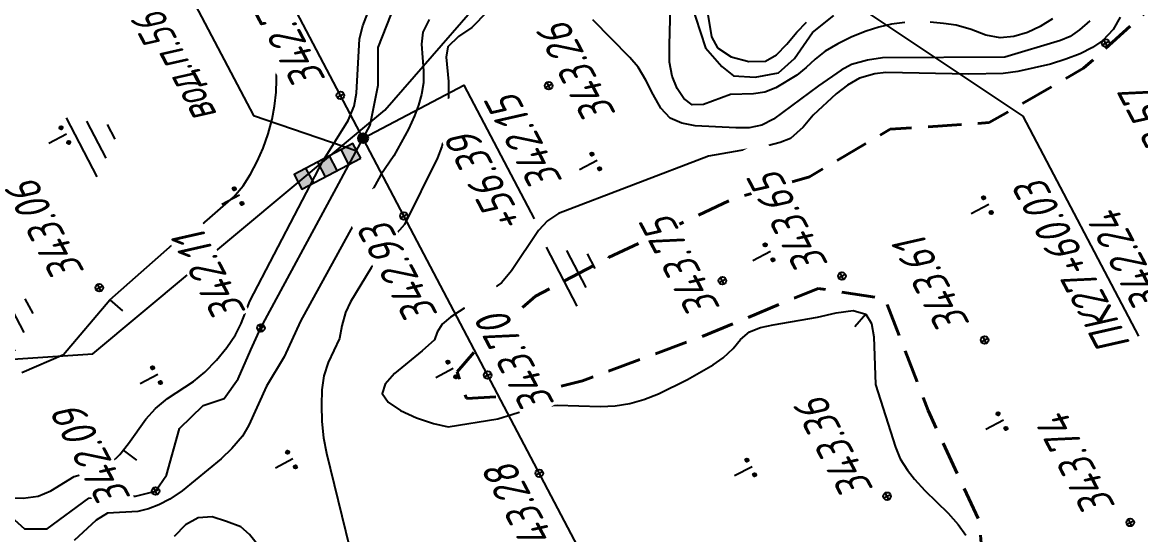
# Model space of a CAD drawing. Extents: x 1517488 to 1518012, y 2189588 to 2190112.
# Drawn here: x 1517759.7 to 1517827, y 2189804.1 to 2189834.9 of the extents above; entities that cross this region are included whole.
import ezdxf
from ezdxf.enums import TextEntityAlignment as Align

# ---------------------------------------------------------------- set-up
doc = ezdxf.new("R2010")
doc.units = 0
doc.linetypes.add('IZ_HIDDEN', pattern=[3, 2, -1])
for name, color, linetype, lineweight in [('ИИ_БОЛОТО_025', 3, 'Continuous', 25), ('ИИ_ГИДРОГРАФИЯ_025', 3, 'Continuous', 25), ('ИИ_ГИДРОЛОГИЯ_025', 150, 'Continuous', 25), ('ИИ_ОТМЕТКА_025', 7, 'Continuous', 25), ('ИИ_ПИКЕТАЖ_025', 7, 'Continuous', 25), ('ИИ_РАЗМЕР_025', 7, 'Continuous', 25), ('ИИ_РЕЛЬЕФ_025', 34, 'Continuous', 25), ('ИИ_ТРАССА_ТРУБ_025', 7, 'Continuous', 25), ('ИИ_УГОДЬЯ_025', 7, 'Continuous', 25)]:
    doc.layers.add(name, color=color, linetype=linetype, lineweight=lineweight)
doc.styles.add('VNIPISIMPLEXCUR', font='simplex.shx', dxfattribs={"width": 0.8, "oblique": 15})
doc.dimstyles.new('ИИ-1000-м-dm$2', dxfattribs={"dimtxt": 2.5, "dimasz": 2.5, "dimexe": 1.25, "dimexo": 0, "dimgap": 1, "dimtad": 2, "dimtoh": 1, "dimzin": 1, "dimdsep": 46, "dimtxsty": 'VNIPISIMPLEXCUR', "dimcen": 2.5, "dimaunit": 1, "dimazin": 0, "dimtfac": 1, "dimtmove": 1, "dimatfit": 2, "dimfxl": 1, "dimarcsym": 0})

# ---------------------------------------------------------------- blocks, each defined once
blk = doc.blocks.new('PICKET')
at = {"color": 0, "linetype": 'Continuous', "lineweight": 25}
for p, q in [((-0.23, 0), (0.23, 0)), ((0, 0.23), (0, -0.23))]:
    blk.add_line(p, q, dxfattribs=at)
blk.add_circle((0, 0), 0.23, dxfattribs=at)
at = {"color": 0, "linetype": 'Continuous', "style": 'VNIPISIMPLEXCUR', "oblique": 15, "width": 0.8}
blk.add_attdef('OTMETKA', (1.25, 0.3), '', height=2, dxfattribs=at)
at = {"color": 8, "linetype": 'Continuous', "style": 'VNIPISIMPLEXCUR', "oblique": 15, "width": 0.8, "flags": 1}
blk.add_attdef('NOMER', (1.25, -2.7), '', height=2, dxfattribs=at)
blk = doc.blocks.new('ИИ05407')
at = {"linetype": 'Continuous', "lineweight": 25}
h = blk.add_hatch(color=0, dxfattribs=at)
edge = h.paths.add_edge_path()
edge.add_arc((-0.5, 0.1), 0.1, 0, 360)
h = blk.add_hatch(color=0, dxfattribs=at)
edge = h.paths.add_edge_path()
edge.add_arc((0.5, 0.1), 0.1, 0, 360)
at = {"color": 0, "linetype": 'Continuous', "lineweight": 25}
blk.add_lwpolyline([(0, 0), (0, 1.2)], dxfattribs=at)
for centre in [(-0.5, 0.1), (0.5, 0.1)]:
    blk.add_circle(centre, 0.1, dxfattribs=at)
blk = doc.blocks.new('ИИ05468')
at = {"color": 0, "linetype": 'Continuous', "lineweight": 25}
for points in [[(-2, 1), (2, 1)], [(-1.25, 0), (1.25, 0)], [(-0.5, -1), (0.5, -1)]]:
    blk.add_lwpolyline(points, dxfattribs=at)
blk = doc.blocks.new('ИИ15002')
at = {"linetype": 'Continuous', "lineweight": 25}
h = blk.add_hatch(color=0, dxfattribs=at)
edge = h.paths.add_edge_path()
edge.add_arc((0, 0), 0.3, 0, 360)
at = {"color": 0, "linetype": 'Continuous', "lineweight": 25}
blk.add_circle((0, 0), 0.3, dxfattribs=at)
at = {"color": 0, "linetype": 'Continuous', "style": 'VNIPISIMPLEXCUR', "oblique": 15, "width": 0.8}
blk.add_attdef('STATIONING', (1, 1.3), '', height=2, rotation=90, dxfattribs=at)
at = {"color": 7, "linetype": 'Continuous', "style": 'VNIPISIMPLEXCUR', "oblique": 15, "width": 0.8}
blk.add_attdef('HEIGHT', text='', height=2, dxfattribs=at).set_placement((0, -1.3), align=Align.TOP_CENTER)
blk = doc.blocks.new('ИИ053296')
at = {"color": 0, "linetype": 'Continuous', "lineweight": 25}
blk.add_lwpolyline([(0, 0), (1, 0)], dxfattribs=at)
blk = doc.blocks.new('ИИ052821')
at = {"linetype": 'Continuous', "lineweight": 25}
for points in [[(0.5, 3.2), (0.5, 4), (-0.5, 4), (-0.5, 3.2)], [(0.5, 1.6), (0.5, 2.4), (-0.5, 2.4), (-0.5, 1.6)], [(0.5, 0), (0.5, 0.8), (-0.5, 0.8), (-0.5, 0)]]:
    blk.add_hatch(color=0, dxfattribs=at).paths.add_polyline_path(points)
at = {"color": 0, "linetype": 'Continuous', "lineweight": 25}
blk.add_lwpolyline([(-0.5, 0), (0.5, 0), (0.5, 4), (-0.5, 4)], close=True, dxfattribs=at)
for points in [[(-0.5, 3.2), (0.5, 3.2)], [(-0.5, 2.4), (0.5, 2.4)], [(-0.5, 1.6), (0.5, 1.6)], [(-0.5, 0.8), (0.5, 0.8)]]:
    blk.add_lwpolyline(points, dxfattribs=at)
at = {"color": 0, "linetype": 'Continuous', "style": 'VNIPISIMPLEXCUR', "oblique": 15, "width": 0.8}
for tag, p in [('HEIGHT', (1.2, 2.7)), ('DATA', (1.2, -0.7))]:
    blk.add_attdef(tag, p, '', height=2, dxfattribs=at)
at = {"color": 0, "linetype": 'Continuous', "style": 'VNIPISIMPLEXCUR', "oblique": 15, "width": 0.8, "flags": 8}
blk.add_attdef('CAPTION', text='', height=2, dxfattribs=at).set_placement((-1.75, 0), align=Align.RIGHT)
blk = doc.blocks.new('*D23')
at = {"layer": 'Defpoints', "color": 0, "transparency": 16777216}
for p in [(1517814.441, 2189993.765), (1517707.086, 2189966.699), (1517724.752, 2189945.437), (1517583.525, 2189878.795), (1517834.42, 2189724.983)]:
    blk.add_point(p, dxfattribs=at)
at = {"layer": 'ИИ_РАЗМЕР_025', "color": 0, "lineweight": -2, "transparency": 16777216}
for p, q in [((1517724.44, 2189943.751), (1517731.324, 2189944.207)), ((1517731.324, 2189944.207), (1517734.849, 2189937.516))]:
    blk.add_line(p, q, dxfattribs=at)
blk.add_arc((1517718.097, 2189945.797), 6.664, 315.03946, 9.20858, dxfattribs=at)
at = {"layer": 'ИИ_РАЗМЕР_025', "color": 0, "transparency": 16777216}
for points in [[(1517724.359, 2189946.761), (1517724.993, 2189946.966), (1517724.063, 2189948.767)], [(1517723.011, 2189940.82), (1517722.615, 2189941.356), (1517721.204, 2189939.901)]]:
    blk.add_solid(points, dxfattribs=at)
at = {"layer": 'ИИ_РАЗМЕР_025', "color": 0, "transparency": 16777216, "insert": (1517731.707, 2189939.852), "char_height": 2, "attachment_point": 5, "rotation": 117.7798, "style": 'VNIPISIMPLEXCUR'}
blk.add_mtext("88°41'", dxfattribs=at)

msp = doc.modelspace()

# ---------------------------------------------------------------- linework, layer by layer
msp.add_lwpolyline([(1517635.199, 2189795.663), (1517677.517, 2189804.269), (1517717.068, 2189811.832), (1517742.304, 2189813.513), (1517763.935, 2189814.954), (1517781.509, 2189829.603), (1517789.518, 2189838.799), (1517803.837, 2189836.803), (1517824.815, 2189845.78), (1517840.494, 2189856.944), (1517860.318, 2189858.208), (1517887.886, 2189842.869)])
at = {"layer": 'ИИ_ГИДРОГРАФИЯ_025', "flags": 128}
for points in [[(1517799.91, 2189836.122), (1517800.807, 2189833.342), (1517801.793, 2189832.236), (1517802.481, 2189831.668), (1517803.796, 2189831.578), (1517805.201, 2189831.847), (1517806.158, 2189832.714), (1517807.234, 2189834.269), (1517808.519, 2189835.285)], [(1517758.628, 2189805.511), (1517759.823, 2189804.435), (1517761.198, 2189804.435), (1517763.709, 2189806.289), (1517765.383, 2189806.408), (1517766.519, 2189806.408), (1517767.715, 2189806.707), (1517768.373, 2189807.664), (1517769.15, 2189810.474), (1517770.585, 2189811.849), (1517771.84, 2189812.267), (1517772.677, 2189813.463), (1517773.455, 2189815.197), (1517774.053, 2189816.512), (1517778.596, 2189824.942), (1517780.629, 2189828.709), (1517781.107, 2189831.1), (1517781.107, 2189833.372), (1517781.885, 2189835.345)]]:
    msp.add_lwpolyline(points, dxfattribs=at)
at = {"layer": 'ИИ_ГИДРОЛОГИЯ_025', "linetype": 'IZ_HIDDEN', "lineweight": 40, "flags": 128}
msp.add_lwpolyline([(1517767.729, 2189759.258), (1517774.05, 2189760.258), (1517776.799, 2189764.995), (1517783.326, 2189771.584), (1517794.266, 2189785.432), (1517798.97, 2189791.061), (1517801.114, 2189792.19), (1517806.322, 2189794.523), (1517810.193, 2189796.014), (1517815.085, 2189797.906), (1517817.691, 2189800.238), (1517817.266, 2189804.945), (1517814.198, 2189811.549), (1517811.615, 2189818.271), (1517807.591, 2189818.891), (1517800.391, 2189815.92), (1517793.4, 2189813.333), (1517790.003, 2189812.503), (1517786.431, 2189812.265), (1517785.854, 2189813.879), (1517787.654, 2189815.923), (1517790.582, 2189818.424), (1517794.977, 2189820.739), (1517802.436, 2189824.258), (1517807.069, 2189825.602), (1517811.922, 2189828.457), (1517817.876, 2189828.853), (1517823.551, 2189832.117), (1517828.657, 2189836.725), (1517831.188, 2189842.579), (1517834.628, 2189846.446), (1517839.057, 2189849.738), (1517841.72, 2189851.963), (1517844.571, 2189853.354), (1517852.7, 2189852.511), (1517859.346, 2189851.157), (1517863.553, 2189849.058), (1517865.58, 2189845.338), (1517865.482, 2189841.173), (1517865.627, 2189839.361), (1517868.765, 2189837.373), (1517869.921, 2189835.933), (1517871.672, 2189833.836), (1517877.209, 2189832.33), (1517883.588, 2189833.319), (1517898.79, 2189836.797)], dxfattribs=at)
at = {"layer": 'ИИ_ОТМЕТКА_025'}
msp.add_lwpolyline([(1517765.8, 2189844.085), (1517773.602, 2189829.274), (1517779.828, 2189827.158)], dxfattribs=at)
at = {"layer": 'ИИ_ПИКЕТАЖ_025', "color": 34, "elevation": 342.24}
msp.add_lwpolyline([(1517809.905, 2189835.887), (1517819.892, 2189829.233), (1517826.853, 2189816.02)], dxfattribs=at)
at = {"layer": 'ИИ_ПИКЕТАЖ_025', "color": 4, "elevation": 342.15}
msp.add_lwpolyline([(1517780.199, 2189827.911), (1517786.259, 2189831.103), (1517790.495, 2189823.061)], dxfattribs=at)
at = {"layer": 'ИИ_РЕЛЬЕФ_025'}
for points, elevation in [([(1517758.786, 2189806.309), (1517759.751, 2189806.277), (1517760.659, 2189806.399), (1517761.408, 2189806.72), (1517762.825, 2189807.58), (1517764.297, 2189808.012), (1517765.015, 2189808.385), (1517765.563, 2189808.896), (1517766.087, 2189809.564), (1517767.139, 2189811.036), (1517767.706, 2189811.67), (1517768.439, 2189812.265), (1517769.99, 2189813.296), (1517770.678, 2189813.846), (1517771.385, 2189814.572), (1517772.009, 2189815.331), (1517772.53, 2189816.099), (1517772.868, 2189816.77), (1517773.388, 2189818.126), (1517777.778, 2189826.537), (1517779.295, 2189828.981), (1517779.665, 2189829.848), (1517779.816, 2189830.616), (1517779.979, 2189833.88), (1517780.191, 2189834.677), (1517781.393, 2189837.812)], 342.5), ([(1517788.618, 2189836.497), (1517786.748, 2189834.575), (1517785.937, 2189834.039), (1517785.306, 2189833.406), (1517785.199, 2189832.777), (1517785.343, 2189831.325), (1517785.348, 2189829.611), (1517785.135, 2189828.211), (1517784.933, 2189827.427), (1517784.672, 2189826.743), (1517782.692, 2189822.727), (1517781.939, 2189821.866), (1517780.683, 2189820.119), (1517779.436, 2189818.074), (1517779.137, 2189817.448), (1517778.923, 2189816.642), (1517778.792, 2189815.876), (1517778.102, 2189814.439), (1517777.849, 2189813.642), (1517777.73, 2189812.794), (1517777.693, 2189811.868), (1517777.729, 2189810.895), (1517777.827, 2189809.908), (1517777.993, 2189808.977), (1517779.854, 2189801.452)], 343), ([(1517812.805, 2189834.878), (1517811.998, 2189834.769), (1517811.23, 2189834.589), (1517810.466, 2189834.345), (1517809.619, 2189834.006), (1517808.776, 2189833.594), (1517808.001, 2189833.138), (1517807.405, 2189832.67), (1517806.864, 2189832.167), (1517806.297, 2189831.708), (1517805.041, 2189830.95), (1517804.378, 2189830.691), (1517803.703, 2189830.582), (1517802.311, 2189830.552), (1517800.694, 2189829.949), (1517800.002, 2189829.929), (1517799.495, 2189830.296), (1517799.091, 2189830.91), (1517798.794, 2189831.636), (1517798.645, 2189832.495), (1517798.639, 2189833.501), (1517798.715, 2189836.642)], 342.5), ([(1517800.718, 2189836.717), (1517801.158, 2189834.012), (1517801.527, 2189833.353), (1517802.355, 2189832.812), (1517803.41, 2189832.518), (1517804.406, 2189832.547), (1517805.073, 2189832.923), (1517805.695, 2189833.573), (1517806.292, 2189834.294), (1517806.884, 2189834.883)], 342.5), ([(1517759.674, 2189813.835), (1517762.183, 2189814.925), (1517764.97, 2189818.198), (1517769.068, 2189821.828), (1517770.358, 2189822.584), (1517772.398, 2189824.364), (1517772.985, 2189825.062), (1517773.431, 2189825.76), (1517773.832, 2189826.516), (1517774.183, 2189827.323), (1517774.483, 2189828.174), (1517774.728, 2189829.061), (1517774.875, 2189829.846), (1517774.964, 2189830.677), (1517775.089, 2189835.083)], 343), ([(1517784.182, 2189835.056), (1517783.805, 2189834.295), (1517783.708, 2189833.573), (1517783.843, 2189831.97), (1517783.84, 2189831.235), (1517783.717, 2189830.544), (1517783.537, 2189829.907), (1517783.3, 2189829.258), (1517782.933, 2189828.468), (1517782.047, 2189826.857), (1517781.264, 2189825.722), (1517776.444, 2189816.924), (1517775.459, 2189814.777), (1517774.386, 2189813.022), (1517773.328, 2189810.666), (1517772.946, 2189810.009), (1517772.313, 2189809.275), (1517771.658, 2189808.637), (1517769.316, 2189806.715), (1517768.583, 2189806.225), (1517767.92, 2189805.885), (1517767.287, 2189805.64), (1517766.653, 2189805.471), (1517764.83, 2189805.376), (1517764.146, 2189804.955), (1517762.815, 2189803.744)], 342.5), ([(1517825.758, 2189835.2), (1517825.336, 2189834.449), (1517824.713, 2189833.78), (1517824.092, 2189833.364), (1517823.339, 2189832.99), (1517822.483, 2189832.658), (1517821.554, 2189832.368), (1517819.596, 2189831.919), (1517818.708, 2189831.806), (1517816.644, 2189831.756), (1517811.646, 2189831.865), (1517810.99, 2189831.793), (1517810.062, 2189831.519), (1517809.356, 2189831.109), (1517808.666, 2189830.586), (1517807.274, 2189829.307), (1517806.686, 2189828.572), (1517805.924, 2189827.908), (1517805.3, 2189827.65), (1517804.533, 2189827.451), (1517800.986, 2189826.846), (1517791.959, 2189823.386), (1517791.307, 2189822.959), (1517790.763, 2189822.368), (1517789.141, 2189819.937), (1517788.526, 2189819.222), (1517786.964, 2189818.14), (1517785.456, 2189817.163), (1517784.953, 2189816.744), (1517784.661, 2189816.254), (1517784.493, 2189815.797), (1517783.752, 2189815.134), (1517782.097, 2189813.778), (1517781.527, 2189813.143), (1517781.357, 2189812.577), (1517781.705, 2189812.054), (1517782.454, 2189811.552), (1517783.426, 2189811.111), (1517784.442, 2189810.771), (1517785.324, 2189810.571), (1517788.305, 2189811.059), (1517790.108, 2189811.602), (1517791.112, 2189811.813), (1517791.875, 2189811.868), (1517794.478, 2189811.785), (1517795.375, 2189811.822), (1517796.248, 2189811.964), (1517797.087, 2189812.216), (1517797.969, 2189812.558), (1517799.731, 2189813.407), (1517801.27, 2189814.305), (1517801.874, 2189814.708), (1517802.471, 2189815.27), (1517802.909, 2189815.822), (1517803.447, 2189816.275), (1517804.116, 2189816.538), (1517804.884, 2189816.704), (1517807.55, 2189817.168), (1517808.673, 2189817.428), (1517809.691, 2189817.551), (1517810.449, 2189817.333), (1517810.797, 2189816.787), (1517810.944, 2189815.979), (1517811.044, 2189813.105), (1517812.23, 2189809.347), (1517812.524, 2189808.646), (1517812.953, 2189807.966), (1517813.381, 2189807.416), (1517814, 2189806.743), (1517815.399, 2189805.379), (1517816.017, 2189804.705), (1517816.473, 2189804.051)], 343.5), ([(1517823.934, 2189834.967), (1517823.307, 2189834.432), (1517822.749, 2189834.034), (1517822.174, 2189833.784), (1517818.807, 2189832.782), (1517811.457, 2189832.747), (1517810.546, 2189832.604), (1517809.588, 2189832.34), (1517808.967, 2189832.011), (1517807.609, 2189831.065), (1517804.903, 2189829.055), (1517804.197, 2189828.694), (1517803.437, 2189828.544), (1517802.633, 2189828.531), (1517800.188, 2189828.669), (1517799.386, 2189828.817), (1517798.687, 2189829.128), (1517798.11, 2189829.728), (1517797.65, 2189830.539), (1517797.223, 2189831.407), (1517796.745, 2189832.179), (1517796.244, 2189832.759), (1517794.017, 2189835.031)], 343), ([(1517821.692, 2189835.088), (1517820.952, 2189834.624), (1517820.18, 2189834.277), (1517819.36, 2189834.034), (1517818.528, 2189833.945), (1517817.665, 2189834.109), (1517816.788, 2189834.44), (1517815.883, 2189834.706), (1517815.123, 2189834.814), (1517814.333, 2189834.884)], 342.5), ([(1517773.857, 2189803.494), (1517773.372, 2189804.101), (1517772.842, 2189804.56), (1517771.988, 2189804.888), (1517771.115, 2189805.155), (1517770.282, 2189805.1), (1517769.524, 2189804.676), (1517768.833, 2189803.97)], 343)]:
    msp.add_lwpolyline(points, dxfattribs=dict(at, elevation=elevation))
at = {"layer": 'ИИ_ТРАССА_ТРУБ_025', "color": 4}
msp.add_lwpolyline([(1517834.42, 2189724.983), (1517707.086, 2189966.699)], dxfattribs=at)

# ---------------------------------------------------------------- block references
at = {"layer": 'ИИ_БОЛОТО_025', "rotation": 117.7797222222222}
for p in [(1517764.165, 2189827.831), (1517793.046, 2189820.055), (1517759.226, 2189817.349)]:
    msp.add_blockref('ИИ05468', p, dxfattribs=at)
at = {"layer": 'ИИ_РЕЛЬЕФ_025'}
for p, rotation in [((1517764.97, 2189818.198, 343), 319.5901779759178), ((1517810.449, 2189817.333, 343.5), 228.9406206345419), ((1517765.771, 2189809.161, 342.5), 323.1383575359177)]:
    msp.add_blockref('ИИ053296', p, dxfattribs=dict(at, rotation=rotation))
at = {"layer": 'ИИ_УГОДЬЯ_025', "rotation": 117.7797222222222}
for p in [(1517762.351, 2189828.152), (1517794.29, 2189826.57), (1517772.771, 2189824.484), (1517817.855, 2189823.94), (1517804.717, 2189821.102), (1517767.861, 2189813.721), (1517785.632, 2189814.066), (1517818.733, 2189810.96), (1517775.985, 2189808.649), (1517803.615, 2189808.174)]:
    msp.add_blockref('ИИ05407', p, dxfattribs=at)

# ---------------------------------------------------------------- next in the draw order: wipeouts: each hides what was drawn before it
at = {"lineweight": 0}
for points, layer in [([(1517772.121, 2189828.377), (1517767.971, 2189836.255), (1517765.954, 2189835.192), (1517770.104, 2189827.314)], 'ИИ_ОТМЕТКА_025'), ([(1517808.372, 2189820.369), (1517804.417, 2189827.876), (1517802.4, 2189826.813), (1517806.355, 2189819.306)], 'ИИ_ОТМЕТКА_025'), ([(1517763.624, 2189819.928), (1517759.704, 2189827.367), (1517757.687, 2189826.305), (1517761.606, 2189818.865)], 'ИИ_ОТМЕТКА_025'), ([(1517801.876, 2189817.738), (1517797.921, 2189825.246), (1517795.904, 2189824.183), (1517799.859, 2189816.676)], 'ИИ_ОТМЕТКА_025'), ([(1517773.346, 2189817.51), (1517769.782, 2189824.276), (1517767.765, 2189823.213), (1517771.329, 2189816.447)], 'ИИ_ОТМЕТКА_025'), ([(1517816.894, 2189816.788), (1517813.187, 2189823.823), (1517811.17, 2189822.76), (1517814.876, 2189815.725)], 'ИИ_ОТМЕТКА_025'), ([(1517791.911, 2189811.994), (1517787.968, 2189819.478), (1517785.951, 2189818.415), (1517789.894, 2189810.931)], 'ИИ_ОТМЕТКА_025'), ([(1517811.092, 2189806.85), (1517807.173, 2189814.29), (1517805.156, 2189813.227), (1517809.075, 2189805.787)], 'ИИ_ОТМЕТКА_025'), ([(1517766.41, 2189806.343), (1517762.491, 2189813.782), (1517760.474, 2189812.72), (1517764.393, 2189805.28)], 'ИИ_ОТМЕТКА_025'), ([(1517825.654, 2189805.818), (1517821.759, 2189813.211), (1517819.742, 2189812.148), (1517823.636, 2189804.755)], 'ИИ_ОТМЕТКА_025'), ([(1517792.41, 2189802.861), (1517788.455, 2189810.368), (1517786.438, 2189809.306), (1517790.393, 2189801.799)], 'ИИ_ОТМЕТКА_025'), ([(1517790.06, 2189822.899), (1517785.988, 2189830.63), (1517783.97, 2189829.568), (1517788.043, 2189821.837)], 'ИИ_ПИКЕТАЖ_025'), ([(1517826.484, 2189815.742), (1517819.464, 2189829.07), (1517817.447, 2189828.007), (1517824.467, 2189814.68)], 'ИИ_ПИКЕТАЖ_025')]:
    msp.add_wipeout(points, dxfattribs=at).dxf.layer = layer

# ---------------------------------------------------------------- next in the draw order: block references
at = {"layer": 'ИИ_ОТМЕТКА_025'}
ref = msp.add_blockref('PICKET', (1517809.01, 2189819.63, 343.65), dxfattribs=dict(at, rotation=117.7797222222222))
ref.add_attrib('OTMETKA', '343.65', (1517808.23, 2189820.337, 343.65), dxfattribs={"layer": '0', "color": 0, "height": 2, "rotation": 117.77972, "style": 'VNIPISIMPLEXCUR', "oblique": 15, "width": 0.8})
ref = msp.add_blockref('PICKET', (1517764.33, 2189818.93, 343.06), dxfattribs=dict(at, rotation=117.7797222222222))
ref.add_attrib('OTMETKA', '343.06', (1517763.482, 2189819.896, 343.06), dxfattribs={"layer": '0', "color": 0, "height": 2, "rotation": 117.77972, "style": 'VNIPISIMPLEXCUR', "oblique": 15, "width": 0.8})
ref = msp.add_blockref('PICKET', (1517801.824, 2189819.347, 343.75), dxfattribs=dict(at, rotation=117.7797222222222))
ref.add_attrib('OTMETKA', '343.75', (1517801.734, 2189817.707, 343.75), dxfattribs={"layer": '0', "color": 0, "height": 2, "rotation": 117.77972, "style": 'VNIPISIMPLEXCUR', "oblique": 15, "width": 0.8})
ref = msp.add_blockref('PICKET', (1517774.053, 2189816.512, 342.11), dxfattribs=dict(at, rotation=117.7797222222222))
ref.add_attrib('OTMETKA', '342.11', (1517773.204, 2189817.478, 342.11), dxfattribs={"layer": '0', "color": 0, "height": 2, "rotation": 117.77972, "style": 'VNIPISIMPLEXCUR', "oblique": 15, "width": 0.8})
ref = msp.add_blockref('PICKET', (1517817.6, 2189815.79, 343.61), dxfattribs=dict(at, rotation=117.7797222222222))
ref.add_attrib('OTMETKA', '343.61', (1517816.752, 2189816.756, 343.61), dxfattribs={"layer": '0', "color": 0, "height": 2, "rotation": 117.77972, "style": 'VNIPISIMPLEXCUR', "oblique": 15, "width": 0.8})
ref = msp.add_blockref('PICKET', (1517787.697, 2189813.677, 343.7), dxfattribs=dict(at, rotation=117.7797222222222))
ref.add_attrib('OTMETKA', '343.70', (1517791.769, 2189811.962, 343.7), dxfattribs={"layer": '0', "color": 0, "linetype": 'Continuous', "height": 2, "rotation": 117.77972, "style": 'VNIPISIMPLEXCUR', "oblique": 15, "width": 0.8})
ref = msp.add_blockref('PICKET', (1517811.73, 2189806.4, 343.36), dxfattribs=dict(at, rotation=117.7797222222222))
ref.add_attrib('OTMETKA', '343.36', (1517810.951, 2189806.818, 343.36), dxfattribs={"layer": '0', "color": 0, "height": 2, "rotation": 117.77972, "style": 'VNIPISIMPLEXCUR', "oblique": 15, "width": 0.8})
ref = msp.add_blockref('PICKET', (1517767.715, 2189806.707, 342.09), dxfattribs=dict(at, rotation=117.7797222222222))
ref.add_attrib('OTMETKA', '342.09', (1517766.269, 2189806.311, 342.09), dxfattribs={"layer": '0', "color": 0, "height": 2, "rotation": 117.77972, "style": 'VNIPISIMPLEXCUR', "oblique": 15, "width": 0.8})
ref = msp.add_blockref('PICKET', (1517826.36, 2189804.82, 343.74), dxfattribs=dict(at, rotation=117.7797222222222))
ref.add_attrib('OTMETKA', '343.74', (1517825.512, 2189805.786, 343.74), dxfattribs={"layer": '0', "color": 0, "height": 2, "rotation": 117.77972, "style": 'VNIPISIMPLEXCUR', "oblique": 15, "width": 0.8})
ref = msp.add_blockref('PICKET', (1517790.803, 2189807.781, 343.28), dxfattribs=dict(at, rotation=117.7797222222222))
ref.add_attrib('OTMETKA', '343.28', (1517792.268, 2189802.83, 343.28), dxfattribs={"layer": '0', "color": 0, "linetype": 'Continuous', "height": 2, "rotation": 117.77972, "style": 'VNIPISIMPLEXCUR', "oblique": 15, "width": 0.8})

# ---------------------------------------------------------------- next in the draw order: wipeouts: each hides what was drawn before it
at = {"lineweight": 0}
for points, layer in [([(1517777.992, 2189830.974), (1517774.097, 2189838.367), (1517772.08, 2189837.305), (1517775.974, 2189829.911)], 'ИИ_ОТМЕТКА_025'), ([(1517784.887, 2189817.348), (1517780.896, 2189824.923), (1517778.879, 2189823.86), (1517782.87, 2189816.286)], 'ИИ_ОТМЕТКА_025'), ([(1517792.737, 2189824.708), (1517788.924, 2189831.946), (1517786.907, 2189830.883), (1517790.72, 2189823.646)], 'ИИ_ПИКЕТАЖ_025'), ([(1517829.093, 2189817.394), (1517825.199, 2189824.787), (1517823.181, 2189823.725), (1517827.076, 2189816.331)], 'ИИ_ПИКЕТАЖ_025')]:
    msp.add_wipeout(points, dxfattribs=at).dxf.layer = layer

# ---------------------------------------------------------------- next in the draw order: block references
at = {"layer": 'ИИ_ОТМЕТКА_025'}
ref = msp.add_blockref('ИИ052821', (1517779.828, 2189827.158), dxfattribs=dict(at, rotation=117.7797222222222))
ref.add_attrib('CAPTION', 'вод.п.56', dxfattribs={"layer": '0', "color": 0, "linetype": 'Continuous', "height": 2, "rotation": 117.77972, "style": 'VNIPISIMPLEXCUR', "oblique": 15, "width": 0.7}).set_placement((1517768.095, 2189835.718), align=Align.RIGHT)
ref.add_attrib('HEIGHT', '342.15', (1517765.719, 2189836.355), dxfattribs={"layer": '0', "color": 0, "linetype": 'Continuous', "height": 2, "rotation": 117.77972, "style": 'VNIPISIMPLEXCUR', "oblique": 15, "width": 0.7})
ref.add_attrib('DATA', '12.IX', (1517768.334, 2189838.077), dxfattribs={"layer": '0', "color": 0, "linetype": 'Continuous', "height": 2, "rotation": 117.77972, "style": 'VNIPISIMPLEXCUR', "oblique": 15, "width": 0.7})
at = {"layer": 'ИИ_ОТМЕТКА_025', "rotation": 117.7797222222222}
msp.add_blockref('PICKET', (1517778.842, 2189830.486, 342.74), dxfattribs=at).add_auto_attribs({'OTMETKA': '342.74'})
at = {"layer": 'ИИ_ОТМЕТКА_025'}
ref = msp.add_blockref('PICKET', (1517782.659, 2189823.241, 342.93), dxfattribs=dict(at, rotation=117.7797222222222))
ref.add_attrib('OTMETKA', '342.93', (1517784.745, 2189817.317, 342.93), dxfattribs={"layer": '0', "color": 0, "linetype": 'Continuous', "height": 2, "rotation": 117.77972, "style": 'VNIPISIMPLEXCUR', "oblique": 15, "width": 0.8})

# ---------------------------------------------------------------- next in the draw order: wipeouts: each hides what was drawn before it
at = {"lineweight": 0}
for points in [[(1517795.603, 2189829.411), (1517791.684, 2189836.85), (1517789.667, 2189835.788), (1517793.586, 2189828.348)], [(1517830.657, 2189825.548), (1517826.631, 2189833.19), (1517824.614, 2189832.128), (1517828.64, 2189824.486)]]:
    msp.add_wipeout(points, dxfattribs=at).dxf.layer = 'ИИ_ОТМЕТКА_025'

# ---------------------------------------------------------------- next in the draw order: block references
at = {"layer": 'ИИ_ОТМЕТКА_025'}
ref = msp.add_blockref('PICKET', (1517791.371, 2189831.071, 343.26), dxfattribs=dict(at, rotation=117.7797222222222))
ref.add_attrib('OTMETKA', '343.26', (1517795.462, 2189829.379, 343.26), dxfattribs={"layer": '0', "color": 0, "height": 2, "rotation": 117.77972, "style": 'VNIPISIMPLEXCUR', "oblique": 15, "width": 0.8})
ref = msp.add_blockref('PICKET', (1517824.882, 2189833.635, 343.57), dxfattribs=dict(at, rotation=117.7797222222222))
ref.add_attrib('OTMETKA', '343.57', (1517830.515, 2189825.517, 343.57), dxfattribs={"layer": '0', "color": 0, "height": 2, "rotation": 117.77972, "style": 'VNIPISIMPLEXCUR', "oblique": 15, "width": 0.8})
at = {"layer": 'ИИ_ПИКЕТАЖ_025', "color": 34}
ref = msp.add_blockref('ИИ15002', (1517809.905, 2189835.887, 342.24), dxfattribs=dict(at, rotation=117.7797222222222))
ref.add_attrib('STATIONING', 'ПК27+60.03', (1517826.437, 2189815.531, 171.12), dxfattribs={"layer": '0', "color": 0, "height": 2, "rotation": 117.77972, "style": 'VNIPISIMPLEXCUR', "oblique": 15, "width": 0.8})
ref.add_attrib('HEIGHT', '342.24', dxfattribs={"layer": '0', "color": 7, "height": 2, "rotation": 117.77972, "style": 'VNIPISIMPLEXCUR', "oblique": 15, "width": 0.8}).set_placement((1517825.318, 2189819.969, 171.12), align=Align.TOP_CENTER)
at = {"layer": 'ИИ_ПИКЕТАЖ_025', "color": 4}
ref = msp.add_blockref('ИИ15002', (1517780.199, 2189827.911, 342.15), dxfattribs=dict(at, rotation=117.7797964559177))
ref.add_attrib('STATIONING', '+56.39', (1517789.978, 2189822.755, 171.075), dxfattribs={"layer": '0', "color": 0, "linetype": 'Continuous', "height": 2, "rotation": 117.7798, "style": 'VNIPISIMPLEXCUR', "oblique": 15, "width": 0.8})
ref.add_attrib('HEIGHT', '342.15', dxfattribs={"layer": '0', "color": 7, "linetype": 'Continuous', "height": 2, "rotation": 117.7798, "style": 'VNIPISIMPLEXCUR', "oblique": 15, "width": 0.8}).set_placement((1517789.051, 2189827.115, 171.075), align=Align.TOP_CENTER)

# ---------------------------------------------------------------- next in the draw order: dimensions: what is measured, and where the dimension line sits
at = {"layer": 'ИИ_РАЗМЕР_025'}
dim = msp.add_angular_dim_2l(base=(1517724.752, 2189945.437), line1=((1517814.441, 2189993.765), (1517583.525, 2189878.795)), line2=((1517834.42, 2189724.983), (1517707.086, 2189966.699)), dimstyle='ИИ-1000-м-dm$2', override={"dimtxt": 2, "dimasz": 2, "dimgap": 0.5}, dxfattribs=at)
dim.commit()
dim.dimension.update_dxf_attribs({"geometry": '*D23', "text_midpoint": (1517731.707, 2189939.852), "dimtype": 162})

doc.saveas('drawing.dxf')
